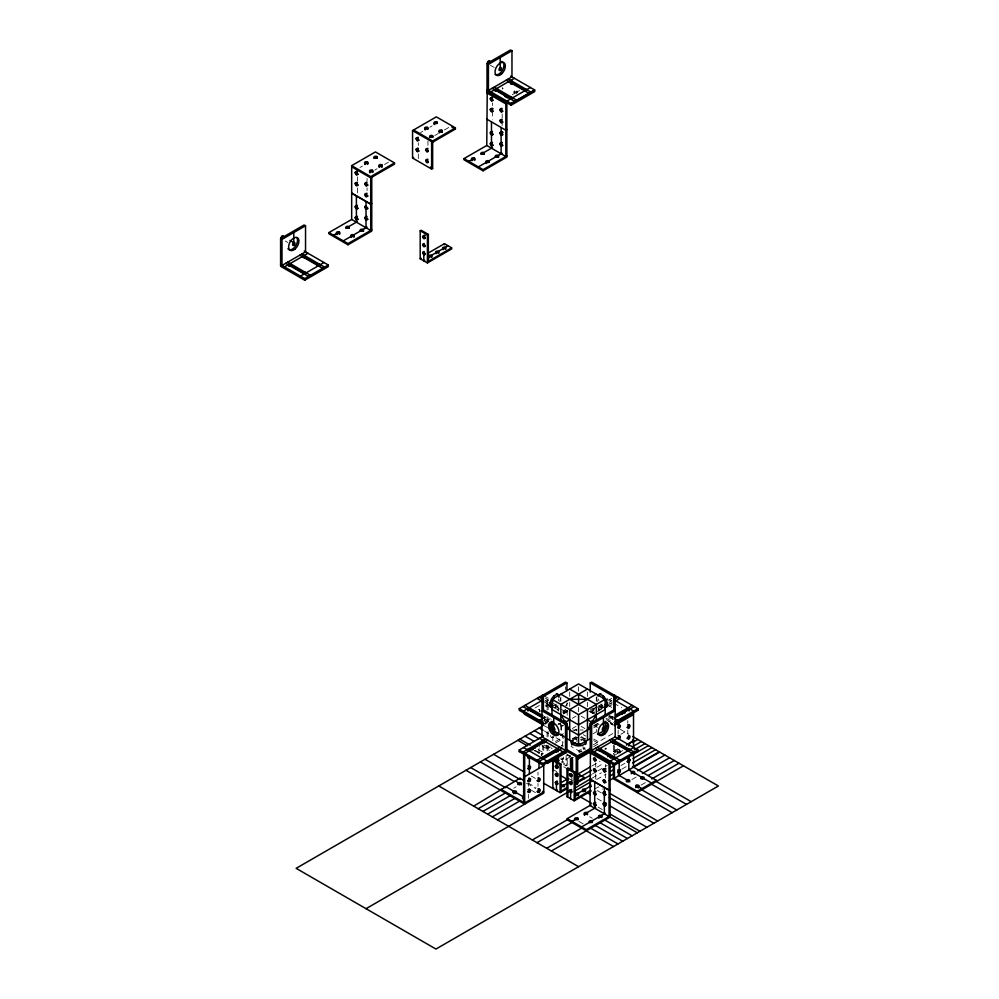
<?xml version="1.0" encoding="UTF-8"?>
<svg xmlns="http://www.w3.org/2000/svg" width="999" height="999" viewBox="0 0 999 999"><rect width="100%" height="100%" fill="white"/><g stroke="black" fill="none" stroke-linecap="round" stroke-linejoin="round"><path stroke-width="0.75" stroke-dasharray="5 3.75" d="M567.557 703.046L566.121 705.531A1.661 0.962 -60 0 0 565.584 705.494M359.965 167.482L362.525 166.009M420.579 132.592L422.852 131.281M429.832 127.248L432.192 125.886M374.737 170.105L377.085 168.744M384.465 164.485L388.461 162.175M434.777 135.539L438.311 133.491M444.368 129.995L449.425 127.085M512.187 94.768L514.535 93.406L514.535 92.208M519.555 90.509L516.895 92.045L516.895 90.847M545.104 700.973L548.114 699.238L548.114 711.251M535.039 707.979L540.384 704.894M548.114 700.436L547.077 701.036L547.077 710.301M554.52 708.079L558.316 705.881M544.243 717.657L545.254 717.07M557.355 710.089L559.378 708.915L554.557 706.131M541.982 721.79L547.702 718.493L544.243 716.495M544.605 721.79L551.148 718.019L543.394 722.602M562.912 711.226L565.534 709.715M563.011 711.276L565.621 709.765M543.406 723.975L551.173 719.48M562.824 712.762L566.708 710.514M544.705 723.476L551.236 719.705M563.011 712.911L566.933 710.651L564.16 709.053M563.386 713.186L568.456 710.264M544.742 724.4L547.415 722.851M563.461 713.586L567.182 711.438L563.648 709.402M563.811 713.786L567.832 711.463M558.041 724.587L560.614 723.114M572.252 718.306L576.048 716.121M560.988 726.735L566.121 723.776M596.94 706.768L590.234 710.651L594.155 712.911M607.679 700.574L611.7 698.251M594.705 714.16L590.696 711.85L590.696 710.651L597.052 706.98M598.326 706.243L602.135 704.045M590.696 711.85L594.23 709.814M597.814 707.742L602.634 704.944M602.622 706.131L597.789 708.915L599.812 710.089M608.978 702.459L611.513 700.998M603.458 707.28L598.801 709.964A1.436 0.824 0 0 0 598.389 710.551L598.389 708.915M608.791 704.208L611.45 702.659M551.785 737.612L552.822 737.012L552.822 741.096M597.365 711.5L603.371 708.041M609.727 704.37L612.262 702.896M552.609 737.699L553.646 737.1M609.477 706.143L612.137 704.607M560.851 724.887L560.851 735.127L563.386 733.666M572.252 728.546L576.048 726.36M555.432 741.47L563.411 736.875M574.038 730.731L576.698 729.195L576.698 730.831M555.432 743.106L563.411 738.498M572.252 738.785L576.048 736.588M593.781 726.36L598.851 723.426M561.438 745.903L562.474 745.304L562.474 735.089M613.224 717.794A1.436 0.824 0 0 1 612.924 716.495L609.465 718.493L611.488 719.655M573.538 739.572L577.572 737.25M593.693 727.934L597.714 725.611M580.931 740.734L586.301 737.637M593.019 733.753L595.716 732.205M561.438 759.49L562.474 758.903L562.474 761.338L567.182 764.06L567.182 754.794M562.262 759.577L563.299 758.978A1.661 0.962 60 0 0 563.299 757.055M513.711 788.211L516.133 786.812M570.142 756.917L561.438 761.937L566.146 764.66L567.182 764.06M582.792 746.827L585.202 748.214L581.905 750.124L580.794 752.035L571.078 746.428M593.331 744.792L613.486 733.154M593.593 746.628L598.913 743.556L593.706 740.646M563.598 764.385L566.146 765.858L568.781 764.335M620.816 734.29L624.85 731.967M619.18 753.596L619.18 749.225L614.472 751.935L613.436 751.236L618.144 748.513M613.436 751.335L619.792 747.664M614.472 751.822L619.555 748.888M591.945 765.946L600.037 761.275M613.536 753.483L620.292 749.587M614.235 755.456L617.769 753.421L617.769 752.222A1.661 0.962 0 0 1 618.506 750.611A1.661 0.962 0 0 1 620.554 751.797A1.661 0.962 0 0 1 617.769 752.222M622.789 750.524L620.117 752.06L620.117 750.861M596.903 767.244L603.646 763.348M592.407 774L596.453 771.665M597.802 770.891L607.242 765.434M592.032 778.209L601.435 772.776M596.628 779.557L606.068 774.1M620.916 765.534L624.962 763.199M621.815 769.168L627.21 766.046M594.617 789.035L598.426 786.825L602.472 789.16M631.843 779.582L637.112 776.535M641.033 785.139L647.09 781.643M572.602 730.007L576.923 730.007M580.244 730.007L583.129 730.007M544.38 701.897L548.076 704.02A1.661 0.962 0 0 0 545.978 704.944L547.639 705.906A1.661 0.962 0 0 0 548.076 705.868M581.905 751.323L581.643 751.186A1.661 0.962 0 0 0 579.62 751.285L579.333 751.473A1.661 0.962 0 0 0 579.495 752.634M490.384 65.235L494.23 67.457M285.264 240.996L287.824 242.47M612.137 701.023L609.765 699.65L609.765 700.836L612.437 702.384M613.773 703.159L621.803 707.791M609.053 705.868L611.725 707.404M598.851 705.881L602.647 708.079M609.228 715.521L612.924 717.657M591.645 708.204L594.105 709.627M590.234 709.015L594.255 711.226M605.931 718.069L613.773 722.602M590.696 710.651L594.58 712.899M606.231 719.617L612.699 723.363M608.541 721.216L613.773 724.238M589.984 711.001L593.781 713.186M610.751 723.426L613.436 724.974M588.948 711.238L594.13 714.223M610.489 723.676L612.911 725.074M620.204 729.282L628.746 734.215M596.565 723.114L599.125 724.587M581.118 716.121L584.914 718.306M592.719 722.814L596.316 724.887L596.316 732.205M543.893 695.716L549.737 699.088M593.618 725.249L597.464 727.472M545.242 698.114L547.639 699.512M552.822 703.146L558.853 706.63M554.195 705.144L559.015 707.929M561.438 709.327L566.146 712.037L566.146 715.134M545.654 700.998L548.201 702.459M546.166 703.633L548.713 705.107M546.028 705.182L547.227 705.881M581.118 726.36L584.914 728.546M593.706 739.01L600.237 742.781M583.241 734.602L585.851 736.113M558.316 723.426L563.386 726.36M581.118 736.588L586.188 739.522M560.826 734.028L565.996 737.125M560.851 735.127L563.386 736.588M543.656 725.424L547.539 727.659M560.489 735.139L564.959 737.612M582.842 748.039L585.264 749.45M544.355 730.993L549.537 733.99M556.018 737.724L563.786 742.207M566.545 753.883L570.579 756.206M567.507 755.232L570.142 756.755A1.661 0.962 0 0 1 570.491 756.593M544.143 745.017L546.703 746.49L546.703 745.291M541.895 745.878L549.662 750.361M538.011 749.612L544.48 753.346M535.364 750.424L542.095 754.307M563.636 766.745L566.333 768.293M534.702 750.699L541.758 754.782L541.758 753.583M597.302 790.584L601.348 792.919M554.108 770.129L556.718 771.64M569.23 778.808L572.415 780.694M597.077 798.501L602.459 801.61M598.189 807.18L602.222 809.515M531.318 776.073L535.352 778.408M589.66 816.72L592.295 818.243M527.984 782.866L536.013 787.499M526.56 783.241L535.814 788.586M531.593 790.384L535.439 792.607M578.821 821.328L583.666 824.125M554.457 707.704L558.366 709.964A1.436 0.824 0 0 1 558.778 710.551L558.778 708.915M627.784 720.629L627.784 723.251M627.784 730.007L627.784 734.078M620.604 751.548L620.604 752.734M618.144 730.144L618.144 734.215M617.282 751.548L617.282 752.734M614.472 745.654L614.472 755.032M613.436 745.054L613.436 754.432M612.924 716.495L612.924 719.292L610.464 717.831L610.464 716.633A1.661 0.962 0 0 0 610.726 715.471M612.512 717.07L612.512 718.706M610.951 715.946L610.951 717.145M605.382 764.51L605.382 767.132M605.382 773.888L605.382 777.959M598.801 711.138L598.801 708.341A1.436 0.824 0 0 0 600.536 709.64M596.316 697.102L596.316 701.498M595.729 762.874L595.729 766.957M595.729 773.95L595.729 779.794M587.449 691.982L587.449 696.378M587.449 702.222L587.449 706.605M579.07 750.749L579.07 751.947M578.583 686.862L578.583 691.258M578.583 707.342L578.583 711.725M576.923 737.412L576.923 741.845M571.928 777.921L571.928 780.356M569.717 691.982L569.717 696.378M569.717 702.222L569.717 706.605M567.182 710.252L567.182 716.071M566.933 702.871L566.933 705.943M566.146 755.394L566.146 765.858M565.521 686.713L565.521 689.785M561.438 725.361L561.438 735.576M560.851 697.102L560.851 701.498M558.366 711.138L558.366 708.341A1.436 0.824 0 0 1 556.98 709.715M549.05 746.653L549.05 747.851M548.114 717.419L548.114 722.052M548.114 731.43L548.114 737.612M548.114 745.329L548.114 751.51M547.077 716.47L547.077 721.103M547.077 732.03L547.077 738.211M547.077 745.928L547.077 752.11M546.465 705.619L546.465 706.817M546.216 745.978L546.216 747.165A1.661 0.962 0 0 0 548.314 748.101A1.661 0.962 0 0 0 549.325 746.69M545.978 704.944L545.978 706.143A1.661 0.962 0 0 0 548.076 707.067M544.83 718.618L544.83 719.817M544.667 717.07L544.667 718.706M543.731 745.516L543.731 753.246M542.707 744.917L542.707 754.183M541.271 754.257L541.271 755.456A1.661 0.962 0 0 1 542.107 754.632M539.885 710.376L539.885 711.575M539.398 709.702L539.398 710.901A1.661 0.962 0 0 1 539.835 711.825M539.023 748.588L539.023 754.02M537.999 772.202L537.999 775.124M537.999 783.478L537.999 786.201M528.346 783.616L528.346 786.338M528.346 794.405L528.346 798.338M517.382 91.533A1.661 0.962 0 0 1 514.885 92.358A1.661 0.962 0 0 1 514.885 90.697A1.661 0.962 0 0 1 517.382 91.533L517.382 92.72M514.048 91.533L514.048 92.72M502.534 87.999L502.534 89.186M502.16 113.874L502.16 117.944M502.16 122.028L502.16 125.612M492.507 102.86L492.507 105.582M492.507 111.014L492.507 119.78M427.947 140.959L427.947 145.379M418.306 142.77L418.306 145.479M418.306 153.996L418.306 158.616M367.058 178.471L367.058 181.094M367.058 187.849L367.058 190.572M357.405 176.835L357.405 180.919M357.405 187.912L357.405 193.756M516.895 93.406A1.661 0.962 0 0 1 516.146 93.656M515.284 93.656A1.661 0.962 0 0 1 514.535 92.045A1.661 0.962 0 0 1 517.32 92.47M502.185 87.837A1.661 0.962 0 0 1 503.021 88.674M603.346 707.679A7.318 4.233 60 0 1 600.661 706.131M597.514 701.535A7.318 4.233 60 0 1 597.002 696.703M603.421 706.293A7.318 4.233 60 0 1 600.824 703.995M598.938 700.724A7.318 4.233 60 0 1 598.413 698.975M609.29 716.183A1.661 0.962 0 0 1 610.826 717.519A1.661 0.962 0 0 1 608.116 717.831M610.464 716.633A1.661 0.962 0 0 1 608.453 716.783M598.214 710.564A1.661 0.962 0 0 1 598.638 709.877L599.787 709.552A1.661 0.962 0 0 1 600.636 709.665M613.224 719.417A1.436 0.824 0 0 1 612.924 718.119M606.031 749.175A1.661 0.962 0 0 0 605.756 748.014L605.756 749.2A1.661 0.962 0 0 0 604.582 748.925M581.855 751.51A1.661 0.962 0 0 1 581.081 751.735M580.656 751.76A1.661 0.962 0 0 1 579.832 751.61L579.495 751.448A1.661 0.962 0 0 1 579.47 750.174A1.661 0.962 0 0 1 581.643 749.987L581.967 750.149A1.661 0.962 0 0 1 582.367 750.599M544.567 719.342A1.661 0.962 0 0 1 544.405 720.516M544.567 718.144A1.661 0.962 0 0 1 544.405 719.317M562.025 725.511A1.661 0.962 60 0 1 560.714 724.662A1.661 0.962 60 0 1 560.302 722.989M545.978 706.143A1.661 0.962 0 0 1 548.076 705.219M569.88 756.718A1.661 0.962 0 0 1 570.142 755.556M618.106 753.571A1.661 0.962 0 0 1 617.432 752.334A1.661 0.962 0 0 1 619.517 751.835A1.661 0.962 0 0 1 620.554 752.984M563.299 712.05A1.661 0.962 60 0 1 563.299 713.973M538.224 709.415A1.661 0.962 0 0 1 539.76 710.014A1.661 0.962 0 0 1 539.398 711.063M563.299 758.978A1.661 0.962 60 0 1 561.638 758.016M562.449 758.041A1.661 0.962 60 0 1 562.15 759.627A1.661 0.962 60 0 1 560.601 758.616M561.45 745.404A1.661 0.962 60 0 1 563.299 746.191M552.085 748.613A1.661 0.962 60 0 1 551.198 747.964M550.761 747.215A1.661 0.962 60 0 1 550.649 746.827M542.107 755.094A1.661 0.962 0 0 1 541.396 753.895A1.661 0.962 0 0 1 543.369 753.333M553.958 736.663A1.661 0.962 60 0 1 552.509 736.8M552.959 736.937A1.661 0.962 60 0 1 552.235 737.774A1.661 0.962 60 0 1 550.948 736.738M550.761 736.35A1.661 0.962 60 0 1 550.611 735.576M534.964 750.499A1.661 0.962 0 0 1 534.353 750.861M546.216 747.165A1.661 0.962 0 0 1 548.314 746.241M548.713 746.802A1.661 0.962 0 0 1 546.441 746.453A1.661 0.962 0 0 1 547.052 745.142M562.025 746.428A1.661 0.962 60 0 1 562.262 746.777M539.622 746.703A1.661 0.962 -60 0 1 539.335 747.002M544.467 716.658A1.436 0.824 0 0 1 544.467 717.482M544.467 718.293A1.436 0.824 0 0 1 544.467 719.118M560.339 698.139A7.318 4.233 -60 0 1 559.652 701.535M556.505 706.131A7.318 4.233 -60 0 1 553.821 707.679M558.753 698.975A7.318 4.233 -60 0 1 558.241 700.724M556.343 703.995A7.318 4.233 -60 0 1 555.094 705.319M572.24 739.585A7.318 4.233 0 0 1 576.685 737.612M580.481 737.612A7.318 4.233 0 0 1 584.927 739.585M574.924 739.672A7.318 4.233 0 0 1 576.685 739.248M580.481 739.248A7.318 4.233 0 0 1 582.242 739.672"/><path stroke-width="1.5" d="M570.479 773.688L570.579 774.7A1.536 0.887 60 0 0 571.803 775.986M590.859 723.601A1.661 0.962 -60 0 1 590.859 722.24L591.046 721.852A1.661 0.962 -60 0 1 592.332 720.816A1.661 0.962 -60 0 1 593.056 721.653M489.485 60.877L488.661 62.313L487.637 62.225M587.449 730.007L591.046 723.776M592.719 720.891L596.316 714.66M566.121 723.776L566.308 723.601A1.661 0.962 60 0 0 565.996 721.665A1.661 0.962 60 0 0 564.447 720.891L564.26 721.066A1.661 0.962 60 0 0 564.11 721.653M544.467 742.806A1.436 0.824 0 0 0 542.22 742.632L528.234 750.711L528.234 749.075A1.436 0.824 0 0 0 528.234 750.249A1.436 0.824 0 0 0 530.257 750.249M625.249 712.849A1.661 0.962 0 0 0 623.651 712.137L621.977 713.099A1.661 0.962 0 0 0 622.464 713.773M510.639 76.099L534.702 89.985L534.702 91.621L511.163 105.207L487.012 91.259L487.012 63.536L510.551 49.95L511.963 50.762L511.963 76.861L488.424 90.447L488.424 64.361L511.963 50.762M371.765 177.248L371.765 231.069L347.989 244.792L328.933 233.778L328.933 232.58L351.673 219.455L351.673 165.647L375.437 151.923L394.505 162.924L394.505 164.123L370.729 177.847L351.673 166.833M413.598 129.995L432.654 140.996L432.654 168.456L431.618 169.043L412.562 158.042L412.562 130.594L436.326 116.858L455.394 127.872L455.394 129.071L432.654 142.195M486.763 92.857L505.831 103.871L506.868 103.272L506.868 157.08L483.091 170.817L464.023 159.803L464.023 158.604L486.763 145.479L487.237 91.396M490.871 91.858L514.41 78.272M356.381 172.003L357.405 171.403M417.27 137.924L418.306 137.325M356.381 174.725L357.405 174.126M417.27 140.647L418.306 140.047M491.471 98.027L492.507 97.427M491.471 100.737L492.507 100.15M356.381 182.879L357.405 182.28M417.27 148.801L418.306 148.202M351.673 165.647L370.729 176.648L394.505 162.924M412.562 130.594L431.618 141.596L455.394 127.872M356.381 185.589L357.405 184.99M417.27 151.523L418.306 150.924M491.471 108.891L492.507 108.292A1.661 0.962 60 0 1 493.094 108.816M506.88 101.099L530.407 87.512M366.021 183.004L367.058 182.417A1.661 0.962 60 0 0 366.758 182.28M486.763 91.658L506.293 102.398M426.91 148.938L427.947 148.339M491.471 111.613L492.507 111.014M412.562 158.042L413.598 157.442M366.021 185.727L367.058 185.127M426.91 151.648L427.947 151.061A1.661 0.962 60 0 1 426.935 148.426M501.123 109.028L502.16 108.429M281.069 238.012L282.242 237.337M304.233 251.111L328.284 264.997L328.284 266.633L304.745 280.22L280.594 266.283L280.594 238.549L304.133 224.962L305.544 225.774L305.544 251.873L282.005 265.459L282.005 239.373L305.544 225.774M501.123 111.751L502.16 111.151M366.021 193.881L367.058 193.282M426.86 159.778L427.16 159.977A1.661 0.962 60 0 1 428.084 161.95A1.661 0.962 60 0 1 426.973 162.562L426.673 162.35A1.661 0.962 60 0 1 425.749 160.377A1.661 0.962 60 0 1 426.86 159.778L427.947 159.216M366.021 196.603L367.058 196.004M426.91 162.512L427.947 161.925M501.123 119.905L502.16 119.306M357.405 205.544L356.381 206.144L356.381 195.916M501.123 122.627L502.16 122.028M357.405 208.254L356.381 208.853L356.381 217.008L357.405 216.408M492.507 131.568L491.471 132.155L491.471 121.94M351.673 193.207L370.729 204.208L371.765 203.509M492.507 134.278L491.471 134.877L491.471 143.032L492.507 142.432M367.058 208.391L366.021 208.991L366.021 217.145L367.058 216.546A1.661 0.962 60 0 0 366.046 217.994A1.661 0.962 60 0 0 368.082 219.181M502.16 131.693L501.123 132.293L501.123 127.51M505.831 130.12L506.868 129.52L505.831 130.232L486.763 119.118M502.16 134.415L501.123 135.015L501.123 143.169L502.16 142.57M357.405 219.131L356.381 219.73L356.381 222.178M333.641 235.302L336.938 233.391L336.938 234.59M357.405 221.578L348.701 226.611L348.701 227.797M492.507 145.155L491.471 145.754L491.471 148.202M284.465 266.87L307.992 253.284M367.058 219.268L366.021 219.867L366.021 227.747M468.731 161.326L472.302 159.553A1.661 0.962 0 0 0 474.475 159.365A1.661 0.962 0 0 0 474.438 158.104L474.113 157.942A1.661 0.962 0 0 0 471.94 158.117A1.661 0.962 0 0 0 471.965 159.39L472.04 160.614M492.507 147.602L483.803 152.622L483.803 153.821M502.16 145.292L501.123 145.891L501.123 153.771M343.281 240.871L351.286 236.251L351.286 237.45M360.701 230.819L353.646 234.89L353.646 236.089M367.058 227.148L363.062 229.458L363.062 230.657M478.384 166.895L486.388 162.275L486.388 163.474M495.804 156.843L488.736 160.914L488.736 162.113M502.16 153.172L498.151 155.482L498.151 156.681M328.933 232.58L347.989 243.594L371.765 229.87M464.023 158.604L483.091 169.618L506.868 155.894M300.462 276.111L324.001 262.525M280.594 264.648L304.745 278.584L328.284 264.997M427.609 253.409L444.443 243.694L451.635 247.852L451.635 248.938L427.397 262.937L420.192 258.778L420.192 230.781L421.128 230.245L428.334 234.403L428.334 262.4M423.788 236.014L424.737 235.477M420.192 230.781L427.397 234.94L428.334 234.403M423.788 238.524L424.737 237.974M423.788 246.566L424.737 246.016M423.788 254.608L424.737 254.071M420.192 258.778L421.128 258.242M448.039 245.779L445.304 247.352L445.304 248.439M424.737 260.314L423.788 260.864L423.788 253.359M428.334 261.313L451.635 247.852M543.394 724.238L519.243 710.289L519.243 708.666L542.782 695.067M566.933 749.65L542.782 763.586L542.782 765.222L566.933 751.273L566.933 723.551L543.394 709.964L541.982 710.776L565.521 724.375L565.521 750.461L541.982 736.875L541.982 695.691L565.521 682.105L566.933 682.929L566.933 690.596M541.982 695.691L543.394 696.515L566.933 682.929M523.526 711.138L543.369 699.675L539.135 697.227M527.909 710.901L529.72 709.852M551.985 715.384L551.985 699.3L578.583 683.94L605.182 699.3L605.182 715.384M590.234 692.132L590.234 682.929L591.645 682.105L615.184 695.691L615.184 736.875L591.645 750.461L591.645 724.375L615.184 710.776L613.773 709.964L590.234 723.551L590.234 751.273L614.385 765.222L648.488 745.616M587.449 689.06L560.851 704.42L560.851 720.504M539.535 720.379L543.231 718.244L522.989 706.555M596.316 694.18L569.717 709.54L569.717 740.247M542.532 726.061L296.129 868.331L435.939 949.05L718.406 785.976L632.642 736.463M551.785 722.502L552.822 721.902A1.661 0.962 60 0 0 552.509 721.778M566.121 721.852L569.717 719.779M551.985 699.3L578.583 714.66L605.182 699.3M543.306 736.113L519.243 749.999L542.832 763.561M604.77 700.624L607.429 699.088M614.335 695.104L637.924 708.666L637.874 710.314M565.521 724.375L566.933 723.551M590.234 682.929L613.773 696.515L615.184 695.691M497.477 819.867L543.731 793.156L543.731 765.596L519.293 751.61M522.989 752.11L545.679 739.01M605.157 704.67L607.704 703.196M614.86 699.063L618.031 697.227M604.782 706.518L607.454 704.969M525.012 753.271L547.702 740.172M604.645 707.304L608.453 705.107M620.054 698.401L614.81 701.435A1.436 0.824 0 0 0 614.81 700.262L633.641 711.138M605.182 709.54L578.583 724.887L551.985 709.54M591.246 727.821L578.583 735.127L567.182 728.546M537.112 760.264L559.802 747.165M615.471 715.022L632.155 705.381M556.343 750.786L556.343 749.163A1.436 0.824 0 0 1 558.366 749.163L558.366 750.786A1.436 0.824 0 0 0 556.343 750.786L542.357 758.865L542.357 757.23A1.436 0.824 0 0 0 542.357 758.403A1.436 0.824 0 0 0 544.38 758.403M615.534 716.62L627.547 709.839A1.436 0.824 0 0 1 628.933 710.052L628.933 708.416A1.436 0.824 0 0 0 626.91 708.416L626.91 710.052M539.135 761.425L561.825 748.326M614.947 717.657L634.178 706.555M571.553 744.954L575.561 742.644M605.119 726.773L607.804 725.224M615.184 721.79L637.924 708.666M473.701 806.143L519.967 778.233L523.976 780.556M615.272 723.376L637.924 710.289M614.472 724.375L633.528 713.373L633.528 747.102M567.182 738.785L578.583 745.366L591.246 738.061M597.577 734.402L605.182 730.007L605.182 721.241M614.472 725.574L633.528 714.56L632.492 713.973M478.171 808.728L505.369 793.019M556.455 765.758L557.405 765.209M553.796 787.974L552.859 788.511L552.859 760.526L560.064 764.685L561.001 764.135L561.001 792.132M556.518 767.619A1.436 0.824 60 0 1 556.393 766.957L557.804 766.146A1.436 0.824 60 0 0 557.942 766.807M570.516 769.63L570.516 758.965L572.939 757.567M565.771 750.611L576.236 756.643L590.933 748.164M556.455 768.256L557.405 767.544M482.879 811.438L510.077 795.741M513.611 793.706L514.785 793.019L513.611 792.344L513.611 791.146L505.606 786.525M577.647 757.467L590.933 749.787M576.535 758.653L589.909 750.936L589.909 752.135L576.71 759.752M589.997 751.685L609.053 762.687L609.053 816.508L589.997 805.494L590.459 751.41M591.021 752.272L589.997 752.871L609.053 763.885L610.089 763.286L610.089 817.107L551.386 850.998M556.455 773.8L557.405 773.251M594.093 751.872L617.632 738.286M487.587 814.16L514.785 798.463M591.133 791.046L574.188 800.823L566.982 796.665L566.982 768.668L567.919 768.131L575.124 772.289L575.124 800.286M556.455 776.298L557.405 775.748L557.405 773.663L558.191 774.125M492.295 816.882L519.492 801.173M556.455 781.842L557.405 781.305L557.405 783.803L556.455 784.34M594.705 760.763L595.729 760.164M566.982 768.668L574.188 772.826L575.124 772.289M570.641 775.773A1.436 0.824 60 0 1 570.516 775.112L571.928 774.3L571.928 775.474M570.579 776.41L571.528 775.861M561.563 782.404L568.044 778.658M627.172 744.492L633.528 740.821L632.492 740.222M626.41 745.042L633.528 740.933L632.492 740.334M590.596 766.733L577.097 774.512L577.097 773.426L584.303 777.584L584.303 778.671M632.429 742.569L637.824 739.46M567.644 783.054L564.035 785.127L564.035 786.213M580.706 775.511L576.885 778.795M557.405 790.047L556.455 790.596L556.455 783.091M580.706 776.598L591.495 770.366M633.329 746.216L641.433 741.533M610.102 761.113L633.641 747.527M570.579 784.452L571.528 783.903L571.528 781.817L572.315 782.279M561.001 791.046L567.469 787.312M576.535 782.08L584.303 777.584M594.705 771.628L595.729 771.028M543.431 783.079L560.064 792.669L567.469 788.398M576.535 783.166L591.046 774.787M634.24 749.849L645.029 743.618M577.647 783.666L576.236 784.477L575.124 783.89M604.345 769.043L605.382 768.443M590.234 749.65L614.385 763.586L637.924 749.999L637.924 751.635M570.579 789.997L571.528 789.447L571.528 791.957L570.579 792.494M366.034 908.69L567.832 792.182M574.55 788.298L591.021 778.646L589.997 779.133L609.053 790.134M609.502 768.119L613.536 765.796M604.345 771.765L605.382 771.166M574.4 791.295L591.221 781.58M566.982 796.665L567.919 796.128L567.919 768.131M610.114 771.765L614.16 769.43M627.659 761.638L630.357 760.077M633.054 758.516L651.947 747.614M589.934 786.488L585.127 789.26L585.127 790.346M609.665 776.186L613.723 773.838M617.769 771.503L620.466 769.942M632.617 762.936L655.556 749.687M575.124 799.2L590.659 790.221M604.345 782.642L605.382 782.042M609.228 780.594L613.274 778.258M633.516 766.57L659.153 751.772M659.69 752.085L614.472 778.196L614.335 763.561M595.729 791.583L594.705 792.182L594.705 781.955M595.729 794.292L594.705 794.892L594.705 803.046L595.729 802.447M632.966 773.488L634.14 772.814M637.674 770.778L664.872 755.069M605.382 791.72L604.345 792.307L604.345 787.524M610.089 789.535L609.053 790.246L589.997 779.245M605.382 794.43L604.345 795.029L604.345 803.184L605.382 802.584A1.661 0.962 60 0 1 605.968 803.109M628.021 781.78L629.208 781.106M642.382 773.488L669.58 757.791M613.511 846.528L567.257 819.817L567.257 818.618L591.021 804.894M532.317 839.984L567.257 819.817M595.729 805.169L594.705 805.768L594.705 808.216M642.382 778.92L643.556 778.246M648.388 775.461L674.288 760.501M571.965 821.34L575.262 819.43M595.729 807.617L587.025 812.649L587.025 813.835M536.962 842.669L571.903 822.502M605.382 805.306L604.345 805.906L604.345 813.785M638.611 786.538L637.374 787.249L638.561 787.924L638.836 786.538A1.661 0.962 0 0 0 638.523 785.289A1.661 0.962 0 0 0 636.326 785.301L636.038 785.501A1.661 0.962 0 0 0 636.363 786.75A1.661 0.962 0 0 0 638.561 786.737L641.907 788.598M651.798 778.92L678.995 763.224M613.436 777.597L637.2 791.32L656.268 780.306L656.268 781.505L691.208 801.673M683.466 765.808L637.2 792.519L637.2 791.32M581.605 826.91L589.61 822.289M605.382 813.186L601.386 815.496L601.386 816.695M546.678 848.276L581.605 828.109M567.257 818.618L586.313 829.632L610.089 815.908M569.717 699.3L587.449 699.3M590.859 722.24L591.883 722.327L587.449 719.779M507.13 97.79A1.661 0.962 0 0 0 507.967 96.965L506.306 96.004A1.661 0.962 0 0 0 504.857 96.478M543.593 717.744L529.62 709.839A1.436 0.824 0 0 0 528.009 710.214M610.364 757.816A1.661 0.962 0 0 0 611.188 756.98L609.527 756.018A1.661 0.962 0 0 0 607.916 756.73M339.348 232.08L339.011 231.918A1.661 0.962 0 0 0 336.838 232.093A1.661 0.962 0 0 0 336.875 233.366L337.2 233.529A1.661 0.962 0 0 0 339.373 233.341A1.661 0.962 0 0 0 339.348 232.08L339.285 233.242A1.661 0.962 0 0 1 339.697 234.216M339.348 233.279L339.011 233.117A1.661 0.962 0 0 0 336.988 233.204A1.661 0.962 0 0 0 336.626 234.353M487.012 63.536L488.424 64.361M508.266 78.996L530.956 92.095M509.989 82.492A1.436 0.824 0 0 1 511.725 82.617L525.936 90.859M506.243 80.157L528.933 93.257M494.143 87.15L516.833 100.25M495.154 91.359A1.436 0.824 0 0 1 497.602 90.772L511.95 99.213A1.436 0.824 0 0 1 512 99.425M492.12 88.312L514.81 101.411M487.012 89.635L511.163 103.571L534.702 89.985L511.113 103.546L511.163 105.207M486.763 145.479L505.831 156.481L505.831 102.672M451.873 127.023L455.394 129.071M430.307 167.095L432.654 168.456M351.673 193.094L370.729 204.096M351.673 219.455L370.729 230.469L370.729 176.648M281.231 238.599A1.661 0.962 -60 0 1 282.242 235.976L284.815 237.45M289.935 240.409L293.781 242.632M280.594 238.549L282.005 239.373M301.848 254.008L324.55 267.108M305.319 257.63L305.319 256.006A1.436 0.824 0 0 0 303.284 256.006L303.284 257.63A1.436 0.824 0 0 1 305.319 257.63L319.293 265.709A1.436 0.824 0 0 1 319.717 266.296M299.825 255.17L322.515 268.269M287.737 262.163L310.427 275.262M288.798 266.159A1.436 0.824 0 0 1 291.196 265.784L305.17 273.863A1.436 0.824 0 0 1 305.544 274.226M285.702 263.324L308.404 276.423M627.447 709.852L629.258 710.901M569.717 689.06L596.316 704.42L596.316 720.504M627.784 724.562L628.821 725.162M615.172 718.955L617.632 720.379M627.784 727.284L628.821 727.884M618.144 722.252L619.18 722.851M619.18 725.299L618.144 724.7A1.661 0.962 -60 0 0 617.832 724.924M560.851 694.18L587.449 709.54L587.449 740.247M618.144 727.422L619.18 728.021M627.784 738.161L628.821 738.761M618.144 735.576L619.18 736.176M618.144 738.298L619.18 738.885M615.184 736.875L637.924 749.999M590.234 723.551L591.645 724.375M549.462 703.196L553.284 705.406M611.488 739.01L634.178 752.11M612.699 742.806A1.436 0.824 0 0 1 614.947 742.632L628.933 750.711L628.933 749.075A1.436 0.824 0 0 1 628.933 750.249A1.436 0.824 0 0 1 626.91 750.249M537.112 698.401L542.357 701.435A1.436 0.824 0 0 1 543.006 700.049M549.987 705.831L552.522 707.304M609.465 740.172L632.155 753.271M627.784 758.703L628.821 759.302L628.821 756.58M627.784 761.425L628.821 762.025L628.821 769.904L631.793 771.615L631.793 772.814M632.492 766.583L656.268 780.306M525.012 705.381L542.969 715.759M597.365 747.165L620.054 760.264M600.824 750.786L600.824 749.163A1.436 0.824 0 0 0 598.801 749.163L598.801 750.786A1.436 0.824 0 0 1 600.824 750.786L614.81 758.865L614.81 757.23A1.436 0.824 0 0 1 614.81 758.403A1.436 0.824 0 0 1 612.787 758.403M595.342 748.326L618.031 761.425M643.556 778.408L651.56 783.029M651.56 784.227L686.5 804.395M519.243 708.666L543.306 722.552M543.406 723.975L524.338 712.961L524.338 714.16L543.406 725.162M558.316 733.666L551.985 730.007L551.985 721.241M549.425 728.646L559.015 734.19M618.144 772.427L619.18 773.026L619.18 775.474M539.173 727.996L543.069 730.244M618.144 774.874L626.848 779.907L626.848 781.106M641.857 789.834L676.785 810.002M534.477 730.719L543.543 735.951M567.182 749.787L577.647 755.943M672.14 812.686L613.436 778.795L613.436 763.698M539.535 738.286L563.074 751.872M529.77 733.441L538.836 738.673M525.062 736.151L534.128 741.395M556.605 759.153L559.015 760.551M519.88 739.148L530.244 745.129M553.796 759.977L561.001 764.135M517.857 740.309L527.285 745.754M610.551 793.83L657.667 821.041M523.526 747.527L547.065 761.113M609.427 797.589L653.858 823.238M542.707 764.997L543.731 765.596L524.675 776.71L523.638 776.011M561.001 775.736L567.919 779.732M528.346 757.629L529.383 758.229L529.383 766.383L528.346 765.783A1.661 0.962 -60 0 0 528.034 766.008M584.04 790.971L585.127 791.595M587.649 793.056L590.334 794.605M603.808 802.384L606.493 803.933M610.539 806.268L646.89 827.259M577.072 794.992L578.159 795.629M580.681 797.077L591.445 803.296M610.302 814.185L639.922 831.28M528.346 768.506L529.383 769.105L529.383 773.888M610.089 817.107L637.287 832.804M539.023 778.646L537.999 778.046A1.661 0.962 -60 0 1 539.01 779.495A1.661 0.962 -60 0 1 536.975 780.669M493.606 754.307L524.575 772.19M537.999 780.768L539.023 781.368M604.919 820.092L632.117 835.788M528.346 780.906L529.383 781.493M600.212 822.814L627.409 838.511M542.707 791.358L543.731 791.957L524.675 802.971L500.899 789.247M539.023 789.51L537.999 788.923A1.661 0.962 -60 0 1 539.01 790.371A1.661 0.962 -60 0 1 536.975 791.545M485.027 759.265L519.967 779.432L519.967 778.233M537.999 791.633L539.023 792.232M595.504 825.524L622.702 841.233M515.259 780.956L518.556 782.866A1.661 0.962 0 0 1 520.804 782.804A1.661 0.962 0 0 1 521.128 784.053L520.841 784.252A1.661 0.962 0 0 1 518.643 784.265A1.661 0.962 0 0 1 518.331 783.016L518.331 784.215A1.661 0.962 0 0 0 518.069 784.69M480.382 761.95L513.973 781.343M519.792 784.702L518.606 784.015A1.661 0.962 0 0 1 520.442 783.865A1.661 0.962 0 0 1 521.391 784.777M528.346 791.77L529.383 792.369M590.796 828.246L617.994 843.943M470.666 767.557L505.606 787.724M465.959 770.266L524.675 804.17L524.675 753.433M438.773 785.976L578.583 866.695M550.549 705.444L553.159 706.955M428.009 161.963L427.709 161.751A1.661 0.962 60 0 1 426.898 159.34M376.785 156.506L377.073 156.693A1.661 0.962 0 0 1 376.76 157.954A1.661 0.962 0 0 1 374.563 157.929L374.275 157.742A1.661 0.962 0 0 1 374.6 156.481A1.661 0.962 0 0 1 376.785 156.506L376.848 157.742M612.512 742.819A1.661 0.962 0 0 1 615.109 742.544L615.659 743.206A1.661 0.962 0 0 1 614.909 744.055M560.851 714.66L564.447 720.891M566.833 725.024L569.717 730.007M641.208 778.246L641.208 777.047L634.14 772.976L634.14 774.175M636.276 785.339L636.276 786.538M633.528 753.283L633.528 767.182M628.821 743.643L628.821 746.041M622.464 712.412L622.464 713.611M619.18 762.162L619.18 770.316L618.144 769.717A1.661 0.962 -60 0 0 617.832 769.929M615.172 742.582L615.172 743.768A1.661 0.962 0 0 0 613.91 743.493M614.947 742.632L614.947 741.008A1.436 0.824 0 0 0 612.924 741.008A1.436 0.824 0 0 0 612.924 742.17M613.773 696.515L613.773 710.326M612.924 741.008L612.924 742.632M610.701 756.305L610.701 757.492M603.421 695.878L603.421 698.963M603.421 717.582L603.421 728.995M599.025 818.056L599.025 816.857L591.97 820.928L591.97 822.127M586.313 829.632L586.313 830.831M584.677 813.998L584.677 815.196M578.583 694.18L578.583 704.42M578.583 714.66L578.583 745.366M578.159 794.367L578.159 793.281L582.966 790.509L582.966 791.595A1.536 0.887 0 0 0 583.279 791.745M577.647 755.831L577.647 783.716L576.236 784.54L576.236 756.643M577.609 818.081L577.609 819.28M575.998 794.53L575.998 795.629A1.536 0.887 0 0 0 576.311 795.766M574.188 772.826L574.188 800.823M572.539 770.791L572.539 760.139A1.436 0.824 60 0 0 571.528 758.391A1.436 0.824 60 0 0 570.516 758.965M571.928 771.365L571.928 758.154A1.436 0.824 60 0 1 572.052 757.654M571.528 775.699L571.528 776.872M570.516 773.613L570.516 775.112M570.579 791.245L570.579 798.75M560.064 764.685L560.064 792.669M558.416 756.555L558.416 762.637M557.804 757.342L557.804 763.211M557.804 766.146L557.804 767.319M556.393 758.428L556.393 766.957M556.118 750.736L556.118 751.935M553.746 695.878L553.746 698.963M553.746 717.582L553.746 728.995M552.697 760.102L552.697 770.941M551.785 730.007L551.785 725.224L552.822 724.625A1.661 0.962 60 0 1 551.685 722.964A1.661 0.962 60 0 1 552.235 721.753M542.22 742.632L542.22 741.008A1.436 0.824 0 0 1 544.243 741.008L544.243 742.632M543.394 696.515L543.394 710.326M542.357 700.262L542.357 701.897M539.023 762.474L539.023 768.318M532.342 748.151L532.342 749.35M530.257 710.052L530.257 708.416A1.436 0.824 0 0 0 528.234 708.416A1.436 0.824 0 0 0 528.234 709.59M528.234 708.416L528.234 710.052M525.699 90.697L525.699 89.061A1.436 0.824 0 0 1 525.699 90.235A1.436 0.824 0 0 1 523.676 90.235M523.638 754.382L523.638 802.372M523.026 797.776L523.026 796.578L515.959 792.507L515.959 793.706M519.293 749.974L519.243 751.635M511.938 82.567L511.938 83.754M511.725 82.617L511.725 80.994A1.436 0.824 0 0 0 509.702 80.994A1.436 0.824 0 0 0 509.702 82.155M511.588 98.851L511.588 97.215A1.436 0.824 0 0 1 511.588 98.389A1.436 0.824 0 0 1 509.552 98.389M509.702 80.994L509.702 82.617M507.48 96.279L507.48 97.477M500.187 57.555L500.187 68.981M497.602 90.772L497.602 89.148A1.436 0.824 0 0 0 495.579 89.148A1.436 0.824 0 0 0 495.579 90.31M495.579 89.148L495.579 90.772M483.091 169.618L483.091 170.817M474.375 158.067L474.375 159.266M444.443 243.694L444.443 244.78M443.144 249.688L443.144 248.601L438.336 251.373L438.336 252.46M441.845 130.257L441.845 131.456M439.485 131.618L439.485 132.817M436.9 121.978L436.9 123.164M436.176 253.709L436.176 252.622A1.536 0.887 0 0 1 436.863 251.149A1.536 0.887 0 0 1 438.736 252.235A1.536 0.887 0 0 1 436.176 252.622L431.368 255.394L431.368 256.481M434.54 123.327A1.661 0.962 0 0 0 437.325 122.902A1.661 0.962 0 0 0 435.289 121.728A1.661 0.962 0 0 0 434.54 123.327L434.54 124.525M432.43 135.702L432.43 136.9M431.618 141.596L431.618 169.043M429.208 256.643A1.536 0.887 0 0 0 431.768 256.256A1.536 0.887 0 0 0 429.895 255.17A1.536 0.887 0 0 0 429.208 256.643L429.208 257.73M427.485 127.41L427.485 128.609M427.397 234.94L427.397 262.937M425.124 128.771L425.124 129.97M381.793 164.823L381.793 166.021M379.445 166.184A1.661 0.962 0 0 0 382.23 165.759A1.661 0.962 0 0 0 380.194 164.573A1.661 0.962 0 0 0 379.445 166.184L379.445 167.382A1.661 0.962 0 0 1 379.183 167.183M375.612 157.18L375.612 158.379M372.377 170.267L372.377 171.453M370.03 171.616L370.03 172.815M367.432 161.975L367.432 163.174M366.021 201.498L366.021 206.281M365.085 163.337L365.085 164.523M347.989 243.594L347.989 244.792M319.293 265.709L319.293 264.073A1.436 0.824 0 0 1 319.293 265.247A1.436 0.824 0 0 1 317.27 265.247M305.17 273.863L305.17 272.228A1.436 0.824 0 0 1 305.17 273.401A1.436 0.824 0 0 1 303.147 273.401M304.707 278.559L304.745 280.22M293.781 232.58L293.781 243.993M291.196 265.784L291.196 264.161A1.436 0.824 0 0 0 289.173 264.161L289.173 265.784M474.787 160.24A1.661 0.962 0 0 0 474.438 159.291L474.113 159.128A1.661 0.962 0 0 0 472.09 159.228A1.661 0.962 0 0 0 471.728 160.377M481.019 154.258A1.661 0.962 0 0 1 482.617 153.546A1.661 0.962 0 0 1 484.228 154.258M486.126 163.274A1.661 0.962 0 0 1 485.951 163.037M485.951 162.55A1.661 0.962 0 0 1 487.35 161.838A1.661 0.962 0 0 1 489.011 162.313M495.317 157.355A1.661 0.962 0 0 1 496.978 156.393A1.661 0.962 0 0 1 498.638 157.355M502.984 134.503A1.661 0.962 60 0 1 501.136 133.154A1.661 0.962 60 0 1 501.848 131.568M502.747 132.218A1.661 0.962 60 0 1 502.984 132.58M493.094 134.44A1.661 0.962 60 0 1 491.483 133.017A1.661 0.962 60 0 1 491.92 131.406M502.984 145.367A1.661 0.962 60 0 1 501.136 144.018A1.661 0.962 60 0 1 501.848 142.445M493.094 145.317A1.661 0.962 60 0 1 491.57 144.081A1.661 0.962 60 0 1 491.67 142.358M424.637 129.283A1.661 0.962 0 0 1 426.298 128.322A1.661 0.962 0 0 1 427.972 129.283M434.278 124.326A1.661 0.962 0 0 1 434.89 123.014A1.661 0.962 0 0 1 437.162 123.364M439.061 131.893A1.661 0.962 0 0 1 441.096 131.206A1.661 0.962 0 0 1 442.27 132.392M429.645 137.325A1.661 0.962 0 0 1 431.243 136.613A1.661 0.962 0 0 1 432.854 137.325M419.13 140.135A1.661 0.962 60 0 1 417.582 139.348A1.661 0.962 60 0 1 417.282 137.425M419.13 150.999A1.661 0.962 60 0 1 417.582 150.225A1.661 0.962 60 0 1 417.282 148.289M510.851 84.203A1.661 0.962 0 0 0 512.437 83.192L511.888 82.53A1.661 0.962 0 0 0 509.865 82.43M502.984 122.103A1.661 0.962 60 0 1 501.436 121.329A1.661 0.962 60 0 1 501.136 119.393M511.126 83.491A1.661 0.962 0 0 1 511.888 83.716L512.175 83.916A1.661 0.962 0 0 1 512.437 84.391M493.094 100.3A1.661 0.962 60 0 1 491.57 99.076A1.661 0.962 60 0 1 491.67 97.34M493.094 111.176A1.661 0.962 60 0 1 491.67 110.14A1.661 0.962 60 0 1 491.483 108.391M502.984 111.239A1.661 0.962 60 0 1 501.323 110.277A1.661 0.962 60 0 1 501.323 108.354M505.869 97.228A1.661 0.962 0 0 1 507.13 97.328M501.361 61.488A7.318 4.233 -60 0 1 502.884 69.431A7.318 4.233 -60 0 1 495.117 74.5M368.082 195.916A1.661 0.962 60 0 1 366.471 195.479A1.661 0.962 60 0 1 366.046 193.369M368.082 208.304A1.661 0.962 60 0 1 366.471 207.879A1.661 0.962 60 0 1 366.046 205.769M358.241 219.218A1.661 0.962 60 0 1 356.481 218.057A1.661 0.962 60 0 1 356.818 216.259M345.916 228.234A1.661 0.962 0 0 1 347.527 227.522A1.661 0.962 0 0 1 349.138 228.234M351.024 236.288A1.661 0.962 0 0 1 353.296 235.939A1.661 0.962 0 0 1 353.908 237.25M374.013 158.466A1.661 0.962 0 0 1 374.962 157.542A1.661 0.962 0 0 1 376.785 157.705L377.073 157.892A1.661 0.962 0 0 1 377.335 158.366M360.214 231.331A1.661 0.962 0 0 1 361.888 230.369A1.661 0.962 0 0 1 363.549 231.331M358.241 208.341A1.661 0.962 60 0 1 356.393 206.993A1.661 0.962 60 0 1 357.105 205.407M368.082 185.04A1.661 0.962 60 0 1 366.346 184.44A1.661 0.962 60 0 1 366.233 182.33M382.055 167.183A1.661 0.962 0 0 1 381.793 167.382M379.183 166.221A1.661 0.962 0 0 1 382.055 166.221M358.241 174.201A1.661 0.962 60 0 1 356.581 173.239A1.661 0.962 60 0 1 356.581 171.316M358.241 185.077A1.661 0.962 60 0 1 356.693 184.303A1.661 0.962 60 0 1 356.393 182.367M369.593 172.39A1.661 0.962 0 0 1 371.203 171.179A1.661 0.962 0 0 1 372.814 172.39M364.822 164.323A1.661 0.962 0 0 1 366.258 162.887A1.661 0.962 0 0 1 367.707 164.323M303.284 257.168A1.436 0.824 0 0 1 303.284 256.006M296.853 237.6A7.318 4.233 -60 0 1 294.955 246.853A7.318 4.233 -60 0 1 287.887 248.751M289.173 265.322A1.436 0.824 0 0 1 289.173 264.161M488.061 63.836A1.661 0.962 -60 0 1 487.937 61.651A1.661 0.962 -60 0 1 489.797 61.314M282.242 235.976A1.661 0.962 -60 0 1 283.266 237.425M597.514 695.554A7.318 4.233 60 0 1 605.669 699.013A7.318 4.233 60 0 1 604.595 707.804M607.904 705.893A7.318 4.233 60 0 1 604.757 706.867M598.413 695.878A7.318 4.233 60 0 1 600.824 693.643M628.933 708.416A1.436 0.824 0 0 1 628.933 709.59M604.008 699.475A1.661 0.962 60 0 1 604.245 699.837M619.155 735.664A1.661 0.962 -60 0 1 619.068 737.225A1.661 0.962 -60 0 1 617.832 738.423M628.808 724.662A1.661 0.962 -60 0 1 628.508 726.585A1.661 0.962 -60 0 1 626.96 727.372M619.155 724.799A1.661 0.962 -60 0 1 619.068 726.348A1.661 0.962 -60 0 1 617.832 727.547M628.933 735.788A1.661 0.962 -60 0 1 628.383 737.637A1.661 0.962 -60 0 1 626.96 738.236M622.202 713.81A1.661 0.962 0 0 1 624.075 713.361M605.968 805.469A1.661 0.962 60 0 1 604.557 804.432A1.661 0.962 60 0 1 604.37 802.684M589.185 822.564A1.661 0.962 0 0 1 590.796 821.852A1.661 0.962 0 0 1 592.395 822.564M596.041 805.294A1.661 0.962 60 0 1 594.592 802.796M605.968 794.592A1.661 0.962 60 0 1 604.445 793.368A1.661 0.962 60 0 1 604.557 791.633M574.85 819.655A1.661 0.962 0 0 1 577.335 819.143L577.672 819.305A1.661 0.962 0 0 1 578.059 819.754M635.963 787.649A1.661 0.962 0 0 1 635.814 787.412M635.851 786.925A1.661 0.962 0 0 1 636.038 786.7L636.326 786.5A1.661 0.962 0 0 1 638.349 786.413L638.673 786.575A1.661 0.962 0 0 1 638.923 786.775M640.771 778.683A1.661 0.962 0 0 1 642.382 777.971A1.661 0.962 0 0 1 643.993 778.683M626.361 781.78A1.661 0.962 0 0 1 628.021 780.818A1.661 0.962 0 0 1 629.695 781.78M631.356 773.738A1.661 0.962 0 0 1 632.966 772.527A1.661 0.962 0 0 1 634.577 773.738M620.192 760.888A1.661 0.962 -60 0 1 619.018 762.237A1.661 0.962 -60 0 1 618.044 761.8M596.041 771.166A1.661 0.962 60 0 1 594.592 768.668M605.968 782.192A1.661 0.962 60 0 1 604.67 781.343A1.661 0.962 60 0 1 604.245 779.67M528.933 788.898A1.661 0.962 -60 0 1 529.433 790.309A1.661 0.962 -60 0 1 528.034 791.895M528.933 778.021A1.661 0.962 -60 0 1 529.433 779.432A1.661 0.962 -60 0 1 528.034 781.031M523.763 798.189A1.661 0.962 0 0 1 522.539 797.264A1.661 0.962 0 0 1 523.763 796.328M522.589 798.701A1.661 0.962 0 0 1 523.763 797.527M513.174 792.769A1.661 0.962 0 0 1 514.785 792.057A1.661 0.962 0 0 1 516.396 792.769M598.601 817.619A1.661 0.962 0 0 1 600.212 816.408A1.661 0.962 0 0 1 601.81 817.619M619.155 769.804A1.661 0.962 -60 0 1 619.068 771.365A1.661 0.962 -60 0 1 617.832 772.564M628.808 758.79A1.661 0.962 -60 0 1 628.508 760.726A1.661 0.962 -60 0 1 626.96 761.5M542.657 717.757A1.661 0.962 0 0 1 543.081 717.707M596.041 760.289A1.661 0.962 60 0 1 594.592 757.791M596.041 794.43A1.661 0.962 60 0 1 594.805 793.231A1.661 0.962 60 0 1 594.717 791.67M584.24 814.772A1.661 0.962 0 0 1 585.851 813.561A1.661 0.962 0 0 1 587.462 814.772M609.964 757.242A1.661 0.962 0 0 1 610.963 757.692M605.968 771.328A1.661 0.962 60 0 1 604.67 770.479A1.661 0.962 60 0 1 604.245 768.805M605.694 768.668A1.661 0.962 60 0 1 605.968 768.968M598.801 750.324A1.436 0.824 0 0 1 598.801 749.163M605.669 721.84A7.318 4.233 -60 0 1 605.157 731.106A7.318 4.233 -60 0 1 597.514 733.753M529.97 789.809A1.661 0.962 0 0 1 527.971 789.647M555.894 751.935A1.661 0.962 0 0 1 555.669 751.211L556.393 750.599A1.661 0.962 0 0 1 558.416 750.699M533.091 749.75A1.661 0.962 0 0 1 531.918 748.576L533.091 747.901A1.661 0.962 0 0 1 534.964 748.351M556.393 751.797A1.661 0.962 0 0 1 558.054 751.748M531.918 749.774A1.661 0.962 0 0 1 533.091 749.1M529.17 756.755A1.661 0.962 -60 0 1 528.034 757.766M529.97 757.704A1.661 0.962 -60 0 1 528.296 758.016A1.661 0.962 -60 0 1 529.07 755.731M558.366 749.163A1.436 0.824 0 0 1 558.366 750.324M544.243 741.008A1.436 0.824 0 0 1 544.243 742.17M529.17 765.709A1.661 0.962 -60 0 1 529.358 767.232A1.661 0.962 -60 0 1 528.034 768.631M542.857 717.869A1.436 0.824 0 0 1 542.22 717.657M542.657 701.76A1.436 0.824 0 0 1 543.006 701.685M552.572 707.804A7.318 4.233 -60 0 1 551.498 699.013A7.318 4.233 -60 0 1 559.652 695.554M556.343 693.643A7.318 4.233 -60 0 1 558.928 697.327M552.41 706.867A7.318 4.233 -60 0 1 550.087 706.655M552.922 701.76A1.661 0.962 -60 0 1 552.922 699.837M558.828 734.515A7.318 4.233 60 0 1 551.498 730.294A7.318 4.233 60 0 1 551.498 721.84M583.766 740.334A7.318 4.233 0 0 1 585.664 744.417M571.266 743.331A7.318 4.233 0 0 1 573.401 740.334M585.664 740.609A7.318 4.233 0 0 1 578.583 745.928A7.318 4.233 0 0 1 571.515 740.609M580.019 743.805A1.661 0.962 0 0 1 579.02 744.255M577.747 744.168A1.661 0.962 0 0 1 577.147 743.805M428.808 257.342A1.536 0.887 0 0 1 430.294 256.231A1.536 0.887 0 0 1 431.768 257.342M425.012 254.183A1.536 0.887 60 0 1 423.801 252.897A1.536 0.887 60 0 1 423.976 251.486M435.776 253.321A1.536 0.887 0 0 1 437.262 252.198A1.536 0.887 0 0 1 438.736 253.321M425.012 246.141A1.536 0.887 60 0 1 423.801 244.855A1.536 0.887 60 0 1 423.976 243.444M425.012 238.099A1.536 0.887 60 0 1 423.651 236.101A1.536 0.887 60 0 1 425.012 235.677M442.744 249.288A1.536 0.887 0 0 1 444.23 248.177A1.536 0.887 0 0 1 445.704 249.288M557.942 767.856A1.536 0.887 60 0 1 556.468 766.545L556.468 765.296A1.536 0.887 60 0 1 556.855 765.059M557.942 775.898A1.536 0.887 60 0 1 556.63 774.949A1.536 0.887 60 0 1 556.468 773.338L556.63 773.176A1.536 0.887 60 0 1 556.855 773.114M571.803 784.028A1.536 0.887 60 0 1 570.479 781.73M576.885 777.909A1.536 0.887 0 0 1 578.421 778.795M561.475 786.613A1.536 0.887 0 0 1 562.949 785.963A1.536 0.887 0 0 1 564.435 786.613M571.453 781.73A1.536 0.887 0 0 1 569.917 782.617M557.942 783.94A1.536 0.887 60 0 1 556.468 782.629A1.536 0.887 60 0 1 556.855 781.156M576.885 776.822A1.536 0.887 0 0 1 578.421 777.709A1.536 0.887 0 0 1 576.885 778.596M582.567 790.746A1.536 0.887 0 0 1 584.04 790.097A1.536 0.887 0 0 1 585.526 790.746M575.599 794.767A1.536 0.887 0 0 1 577.072 794.118A1.536 0.887 0 0 1 578.558 794.767M571.803 792.07A1.536 0.887 60 0 1 570.479 789.772M591.008 786.75A1.536 0.887 0 0 1 589.485 785.863A1.536 0.887 0 0 1 591.008 784.977M589.535 786.725A1.536 0.887 0 0 1 591.008 786.063M566.47 751.273L547.402 762.287L547.402 763.473L566.47 752.472L566.47 751.273M577.672 818.119L577.335 817.956A1.661 0.962 0 0 0 575.162 818.131A1.661 0.962 0 0 0 575.199 819.405L575.524 819.567A1.661 0.962 0 0 0 577.697 819.38A1.661 0.962 0 0 0 577.672 818.119M481.793 154.133A1.661 0.962 0 0 0 484.29 153.309A1.661 0.962 0 0 0 481.793 152.472A1.661 0.962 0 0 0 481.793 154.133M490.297 143.719A1.661 0.962 60 0 0 492.057 145.904A1.661 0.962 60 0 0 492.057 143.556A1.661 0.962 60 0 0 490.297 143.719M490.297 132.842A1.661 0.962 60 0 0 492.057 135.04A1.661 0.962 60 0 0 492.057 132.68A1.661 0.962 60 0 0 490.297 132.842M499.95 143.844A1.661 0.962 60 0 0 501.71 146.041A1.661 0.962 60 0 0 501.71 143.694A1.661 0.962 60 0 0 499.95 143.844M499.95 132.979A1.661 0.962 60 0 0 501.71 135.177A1.661 0.962 60 0 0 501.71 132.817A1.661 0.962 60 0 0 499.95 132.979M496.141 156.993A1.661 0.962 0 0 0 498.638 156.156A1.661 0.962 0 0 0 496.141 155.332A1.661 0.962 0 0 0 496.141 156.993M486.725 162.425A1.661 0.962 0 0 0 489.223 161.601A1.661 0.962 0 0 0 486.725 160.764A1.661 0.962 0 0 0 486.725 162.425M425.736 149.613A1.661 0.962 60 0 0 427.51 151.811A1.661 0.962 60 0 0 427.51 149.463A1.661 0.962 60 0 0 425.736 149.613M425.474 128.921A1.661 0.962 0 0 0 427.972 128.084A1.661 0.962 0 0 0 425.474 127.26A1.661 0.962 0 0 0 425.474 128.921M416.084 138.611A1.661 0.962 60 0 0 417.857 140.809A1.661 0.962 60 0 0 417.857 138.449A1.661 0.962 60 0 0 416.084 138.611M439.835 131.781A1.661 0.962 0 0 0 442.332 130.944A1.661 0.962 0 0 0 439.835 130.107A1.661 0.962 0 0 0 439.835 131.781M430.419 137.213A1.661 0.962 0 0 0 432.917 136.376A1.661 0.962 0 0 0 430.419 135.552A1.661 0.962 0 0 0 430.419 137.213M416.084 149.475A1.661 0.962 60 0 0 417.857 151.673A1.661 0.962 60 0 0 417.857 149.326A1.661 0.962 60 0 0 416.084 149.475M499.95 120.579A1.661 0.962 60 0 0 501.71 122.777A1.661 0.962 60 0 0 501.71 120.429A1.661 0.962 60 0 0 499.95 120.579M490.297 109.578A1.661 0.962 60 0 0 492.057 111.776A1.661 0.962 60 0 0 492.057 109.415A1.661 0.962 60 0 0 490.297 109.578M490.297 98.701A1.661 0.962 60 0 0 492.057 100.899A1.661 0.962 60 0 0 492.057 98.551A1.661 0.962 60 0 0 490.297 98.701M499.95 109.715A1.661 0.962 60 0 0 501.71 111.913A1.661 0.962 60 0 0 501.71 109.553A1.661 0.962 60 0 0 499.95 109.715M501.535 73.976A7.318 4.233 -60 0 0 503.846 62.637A7.318 4.233 -60 0 0 495.192 70.317A7.318 4.233 -60 0 0 501.535 73.976M500.499 70.117A1.661 0.962 -60 0 0 501.023 67.532A1.661 0.962 -60 0 0 499.05 69.281A1.661 0.962 -60 0 0 500.499 70.117M355.194 183.554A1.661 0.962 60 0 0 356.968 185.752A1.661 0.962 60 0 0 356.968 183.391A1.661 0.962 60 0 0 355.194 183.554M364.847 194.568A1.661 0.962 60 0 0 366.608 196.753A1.661 0.962 60 0 0 366.608 194.405A1.661 0.962 60 0 0 364.847 194.568M364.847 206.955A1.661 0.962 60 0 0 366.608 209.153A1.661 0.962 60 0 0 366.608 206.793A1.661 0.962 60 0 0 364.847 206.955M355.194 217.695A1.661 0.962 60 0 0 356.968 219.892A1.661 0.962 60 0 0 356.968 217.532A1.661 0.962 60 0 0 355.194 217.695M364.847 217.832A1.661 0.962 60 0 0 366.608 220.017A1.661 0.962 60 0 0 366.608 217.67A1.661 0.962 60 0 0 364.847 217.832M351.636 236.413A1.661 0.962 0 0 0 354.133 235.577A1.661 0.962 0 0 0 351.636 234.74A1.661 0.962 0 0 0 351.636 236.413M355.194 206.818A1.661 0.962 60 0 0 356.968 209.016A1.661 0.962 60 0 0 356.968 206.668A1.661 0.962 60 0 0 355.194 206.818M346.69 228.122A1.661 0.962 0 0 0 349.188 227.285A1.661 0.962 0 0 0 346.69 226.448A1.661 0.962 0 0 0 346.69 228.122M365.434 163.486A1.661 0.962 0 0 0 367.919 162.65A1.661 0.962 0 0 0 365.434 161.826A1.661 0.962 0 0 0 365.434 163.486M370.367 171.778A1.661 0.962 0 0 0 372.864 170.941A1.661 0.962 0 0 0 370.367 170.105A1.661 0.962 0 0 0 370.367 171.778M355.194 172.677A1.661 0.962 60 0 0 356.968 174.875A1.661 0.962 60 0 0 356.968 172.527A1.661 0.962 60 0 0 355.194 172.677M364.847 183.691A1.661 0.962 60 0 0 366.608 185.889A1.661 0.962 60 0 0 366.608 183.529A1.661 0.962 60 0 0 364.847 183.691M361.051 230.969A1.661 0.962 0 0 0 363.549 230.145A1.661 0.962 0 0 0 361.051 229.308A1.661 0.962 0 0 0 361.051 230.969M295.117 248.988A7.318 4.233 -60 0 0 297.44 237.65A7.318 4.233 -60 0 0 288.773 245.329A7.318 4.233 -60 0 0 295.117 248.988M294.081 245.13A1.661 0.962 -60 0 0 294.618 242.545A1.661 0.962 -60 0 0 292.645 244.293A1.661 0.962 -60 0 0 294.081 245.13M619.48 738.673A1.661 0.962 -60 0 0 620.004 736.088A1.661 0.962 -60 0 0 618.044 737.836A1.661 0.962 -60 0 0 619.48 738.673M629.133 727.659A1.661 0.962 -60 0 0 629.657 725.087A1.661 0.962 -60 0 0 627.684 726.835A1.661 0.962 -60 0 0 629.133 727.659M619.48 727.796A1.661 0.962 -60 0 0 620.004 725.224A1.661 0.962 -60 0 0 618.044 726.96A1.661 0.962 -60 0 0 619.48 727.796M629.133 738.536A1.661 0.962 -60 0 0 629.657 735.951A1.661 0.962 -60 0 0 627.684 737.699A1.661 0.962 -60 0 0 629.133 738.536M603.171 792.994A1.661 0.962 60 0 0 604.932 795.192A1.661 0.962 60 0 0 604.932 792.831A1.661 0.962 60 0 0 603.171 792.994M593.518 792.856A1.661 0.962 60 0 0 595.292 795.054A1.661 0.962 60 0 0 595.292 792.694A1.661 0.962 60 0 0 593.518 792.856M593.518 803.733A1.661 0.962 60 0 0 595.292 805.931A1.661 0.962 60 0 0 595.292 803.571A1.661 0.962 60 0 0 593.518 803.733M603.171 803.87A1.661 0.962 60 0 0 604.932 806.056A1.661 0.962 60 0 0 604.932 803.708A1.661 0.962 60 0 0 603.171 803.87M589.959 822.439A1.661 0.962 0 0 0 592.457 821.615A1.661 0.962 0 0 0 589.959 820.778A1.661 0.962 0 0 0 589.959 822.439M627.197 781.418A1.661 0.962 0 0 0 629.695 780.581A1.661 0.962 0 0 0 627.197 779.757A1.661 0.962 0 0 0 627.197 781.418M619.48 772.801A1.661 0.962 -60 0 0 620.004 770.229A1.661 0.962 -60 0 0 618.044 771.977A1.661 0.962 -60 0 0 619.48 772.801M593.518 769.592A1.661 0.962 60 0 0 595.292 771.79A1.661 0.962 60 0 0 595.292 769.43A1.661 0.962 60 0 0 593.518 769.592M593.518 758.716A1.661 0.962 60 0 0 595.292 760.913A1.661 0.962 60 0 0 595.292 758.566A1.661 0.962 60 0 0 593.518 758.716M603.171 780.594A1.661 0.962 60 0 0 604.932 782.791A1.661 0.962 60 0 0 604.932 780.444A1.661 0.962 60 0 0 603.171 780.594M539.335 792.007A1.661 0.962 -60 0 0 539.86 789.435A1.661 0.962 -60 0 0 537.887 791.183A1.661 0.962 -60 0 0 539.335 792.007M529.682 781.28A1.661 0.962 -60 0 0 530.207 778.696A1.661 0.962 -60 0 0 528.246 780.444A1.661 0.962 -60 0 0 529.682 781.28M539.335 781.143A1.661 0.962 -60 0 0 539.86 778.558A1.661 0.962 -60 0 0 537.887 780.306A1.661 0.962 -60 0 0 539.335 781.143M529.682 792.145A1.661 0.962 -60 0 0 530.207 789.572A1.661 0.962 -60 0 0 528.246 791.32A1.661 0.962 -60 0 0 529.682 792.145M513.948 792.657A1.661 0.962 0 0 0 516.446 791.82A1.661 0.962 0 0 0 513.948 790.996A1.661 0.962 0 0 0 513.948 792.657M599.375 817.007A1.661 0.962 0 0 0 601.873 816.183A1.661 0.962 0 0 0 599.375 815.346A1.661 0.962 0 0 0 599.375 817.007M629.133 761.8A1.661 0.962 -60 0 0 629.657 759.215A1.661 0.962 -60 0 0 627.684 760.963A1.661 0.962 -60 0 0 629.133 761.8M641.558 778.558A1.661 0.962 0 0 0 644.043 777.734A1.661 0.962 0 0 0 641.558 776.897A1.661 0.962 0 0 0 641.558 778.558M632.142 773.126A1.661 0.962 0 0 0 634.627 772.289A1.661 0.962 0 0 0 632.142 771.465A1.661 0.962 0 0 0 632.142 773.126M550.611 723.189A1.661 0.962 60 0 0 552.372 725.374A1.661 0.962 60 0 0 552.372 723.026A1.661 0.962 60 0 0 550.611 723.189M585.014 814.16A1.661 0.962 0 0 0 587.512 813.323A1.661 0.962 0 0 0 585.014 812.487A1.661 0.962 0 0 0 585.014 814.16M603.171 769.73A1.661 0.962 60 0 0 604.932 771.927A1.661 0.962 60 0 0 604.932 769.567A1.661 0.962 60 0 0 603.171 769.73M604.757 733.99A7.318 4.233 -60 0 0 607.08 722.652A7.318 4.233 -60 0 0 598.413 730.331A7.318 4.233 -60 0 0 604.757 733.99M603.721 730.132A1.661 0.962 -60 0 0 604.245 727.547A1.661 0.962 -60 0 0 602.285 729.295A1.661 0.962 -60 0 0 603.721 730.132M552.572 728.308A1.661 0.962 60 0 0 554.345 730.506A1.661 0.962 60 0 0 554.345 728.159A1.661 0.962 60 0 0 552.572 728.308M529.682 768.88A1.661 0.962 -60 0 0 530.207 766.308A1.661 0.962 -60 0 0 528.246 768.044A1.661 0.962 -60 0 0 529.682 768.88M548.576 725.998A7.318 4.233 60 0 0 556.343 735.664A7.318 4.233 60 0 0 556.343 725.311A7.318 4.233 60 0 0 548.576 725.998M422.714 236.638A1.536 0.887 60 0 0 424.338 238.661A1.536 0.887 60 0 0 424.338 236.501A1.536 0.887 60 0 0 422.714 236.638M422.714 252.735A1.536 0.887 60 0 0 424.338 254.757A1.536 0.887 60 0 0 424.338 252.585A1.536 0.887 60 0 0 422.714 252.735M422.714 244.693A1.536 0.887 60 0 0 424.338 246.716A1.536 0.887 60 0 0 424.338 244.543A1.536 0.887 60 0 0 422.714 244.693M443.456 248.739A1.536 0.887 0 0 0 445.754 247.977A1.536 0.887 0 0 0 443.456 247.215A1.536 0.887 0 0 0 443.456 248.739M555.382 782.467A1.536 0.887 60 0 0 557.005 784.49A1.536 0.887 60 0 0 557.005 782.317A1.536 0.887 60 0 0 555.382 782.467M561.875 786.388A1.536 0.887 0 0 0 564.435 785.988A1.536 0.887 0 0 0 562.562 784.902A1.536 0.887 0 0 0 561.875 786.388M555.382 766.383A1.536 0.887 60 0 0 557.005 768.393A1.536 0.887 60 0 0 557.005 766.233A1.536 0.887 60 0 0 555.382 766.383M555.382 774.425A1.536 0.887 60 0 0 557.005 776.448A1.536 0.887 60 0 0 557.005 774.275A1.536 0.887 60 0 0 555.382 774.425M583.279 790.659A1.536 0.887 0 0 0 585.576 789.884A1.536 0.887 0 0 0 583.279 789.123A1.536 0.887 0 0 0 583.279 790.659M576.311 794.68A1.536 0.887 0 0 0 578.608 793.905A1.536 0.887 0 0 0 576.311 793.144A1.536 0.887 0 0 0 576.311 794.68M569.492 782.579A1.536 0.887 60 0 0 571.128 784.602A1.536 0.887 60 0 0 571.128 782.429A1.536 0.887 60 0 0 569.492 782.579M569.492 790.621A1.536 0.887 60 0 0 571.128 792.644A1.536 0.887 60 0 0 571.128 790.471A1.536 0.887 60 0 0 569.492 790.621M569.492 774.537A1.536 0.887 60 0 0 571.128 776.548A1.536 0.887 60 0 0 571.128 774.387A1.536 0.887 60 0 0 569.492 774.537"/></g></svg>
